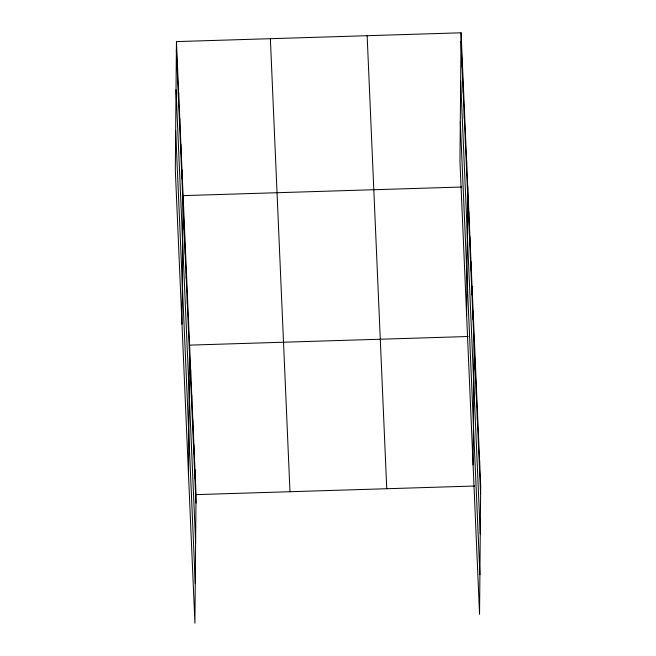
<?xml version="1.0" encoding="UTF-8"?>
<svg xmlns="http://www.w3.org/2000/svg" width="656" height="656" viewBox="0 0 656 656"><rect width="100%" height="100%" fill="white"/><g stroke="black" fill="none" stroke-linecap="round" stroke-linejoin="round"><path stroke-width="0.98" d="M176.439 41.599L175.324 170.175L194.922 623.2L196.046 494.624L176.439 41.599L461.078 32.8L480.676 485.825L479.561 614.401L459.954 161.376L461.078 32.8M177.481 75.752L177.555 67.265M178.588 101.426L178.662 92.939M179.703 127.1L179.777 118.613M180.81 152.766L180.884 144.279M181.925 178.44L181.999 169.953M181.983 324.203L183.106 195.627L461.685 187.017M184.115 229.026L184.188 220.539M185.189 253.946L185.263 245.459M186.271 278.857L186.345 270.37M187.345 303.777L187.419 295.29M188.428 328.697L188.502 320.21M188.452 473.698L189.576 345.122L468.154 336.512M190.584 378.528L190.658 370.041M191.659 403.44L191.732 394.953M192.741 428.36L192.815 419.873M193.815 453.271L193.889 444.784M194.898 478.191L194.971 469.704M462.111 66.961L462.185 58.474M463.226 92.627L463.3 84.14M464.333 118.301L464.407 109.814M465.448 143.976L465.522 135.489M466.555 169.642L466.629 161.155M466.621 315.405L467.744 186.829M468.745 220.236L468.819 211.749M469.827 245.147L469.901 236.66M470.901 270.067L470.975 261.58M471.984 294.979L472.058 286.492M473.058 319.898L473.132 311.411M473.091 464.907L474.214 336.331M475.215 369.73L475.288 361.243M476.289 394.65L476.371 386.163M477.371 419.561L477.445 411.074M478.445 444.481L478.519 435.994M479.528 469.393L479.602 460.906M196.046 494.624L474.616 486.014M461.004 41.287L480.602 494.312M460.66 80.918L480.258 533.943M460.299 121.745L479.905 574.771M367.147 35.703L386.753 488.728M270.37 38.696L289.977 491.721M176.366 50.086L195.972 503.111M176.021 89.716L195.627 542.742M175.669 130.544L195.267 583.569"/></g></svg>
